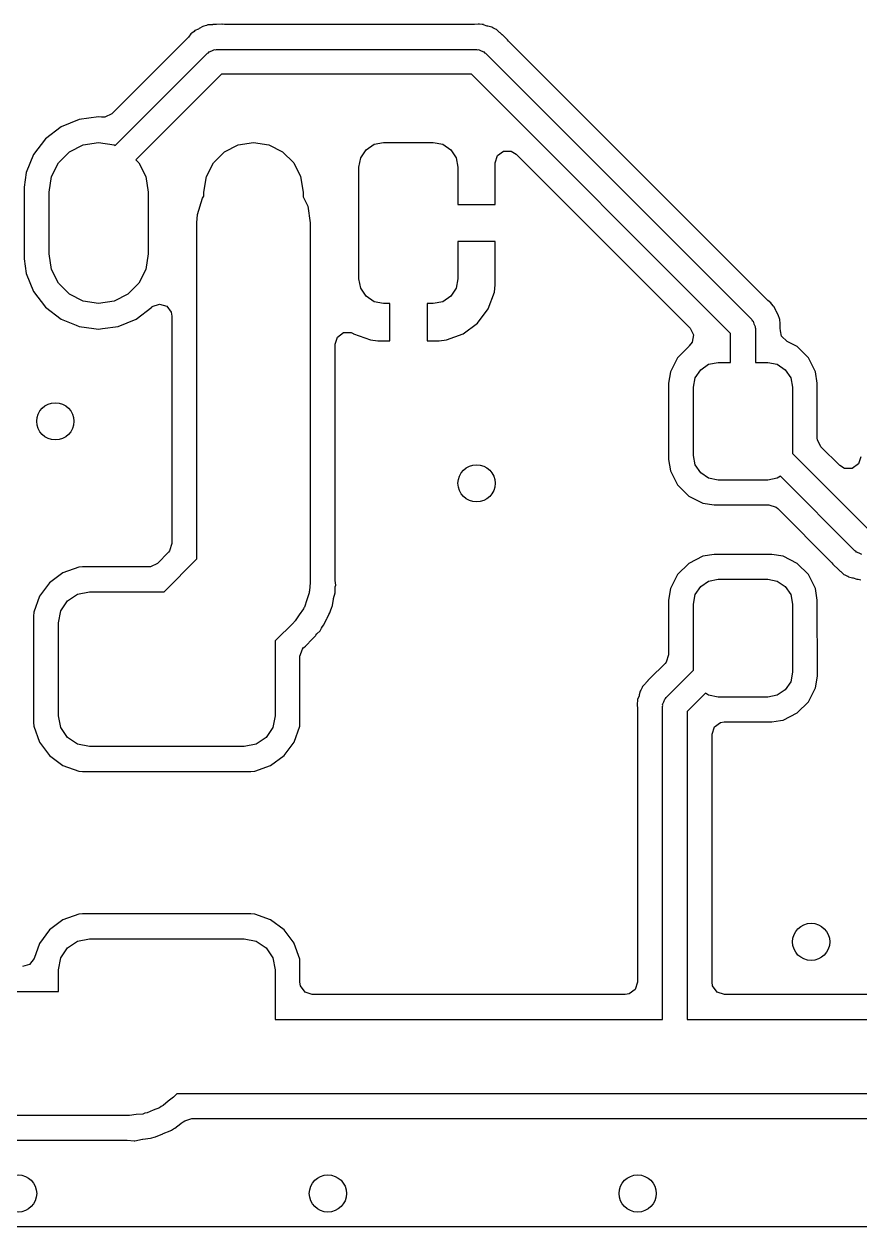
# Model space of a CAD drawing. Extents: x 100.3 to 197.2, y -144.7 to -85.3.
# Drawn here: x 148.55 to 155.29, y -144.7 to -135 of the extents above; entities that cross this region are included whole.
import ezdxf

# ---------------------------------------------------------------- set-up
doc = ezdxf.new("R2010")
doc.units = 0
doc.layers.add('BLACK', color=7, linetype='CONTINUOUS')

msp = doc.modelspace()

# ---------------------------------------------------------------- linework, layer by layer
at = {"layer": 'BLACK', "linetype": 'CONTINUOUS'}
for p, q in [((152.214, -134.995), (152.183, -134.999)), ((152.224, -134.997), (152.214, -134.995)), ((152.214, -134.995), (152.214, -134.995)), ((149.894, -135.074), (149.875, -135.1)), ((149.902, -135.069), (149.894, -135.074)), ((149.92, -135.055), (149.902, -135.069)), ((149.927, -135.048), (149.92, -135.055)), ((149.956, -135.035), (149.927, -135.048)), ((149.927, -135.048), (149.927, -135.048)), ((149.962, -135.032), (149.956, -135.035)), ((149.99, -135.015), (149.962, -135.032)), ((149.999, -135.013), (149.99, -135.015)), ((149.99, -135.015), (149.99, -135.015)), ((150.021, -135.006), (149.999, -135.013)), ((150.03, -135.002), (150.021, -135.006)), ((150.062, -135.001), (150.03, -135.002)), ((150.03, -135.002), (150.03, -135.002)), ((150.069, -135), (150.062, -135.001)), ((150.072, -134.999), (150.069, -135)), ((150.092, -134.999), (150.072, -134.999)), ((150.094, -134.999), (150.092, -134.999)), ((150.102, -134.999), (150.094, -134.999)), ((150.142, -134.997), (150.102, -134.999)), ((150.151, -134.998), (150.142, -134.997)), ((150.165, -134.999), (150.151, -134.997)), ((150.151, -134.997), (150.151, -134.998)), ((152.176, -134.999), (150.165, -134.999)), ((152.183, -134.999), (152.176, -134.999)), ((152.246, -134.999), (152.224, -134.997)), ((152.256, -134.999), (152.246, -134.999)), ((152.256, -135), (152.256, -134.999)), ((152.256, -134.999), (152.256, -134.999)), ((152.256, -134.999), (152.256, -134.999)), ((152.286, -135.011), (152.256, -135)), ((152.292, -135.013), (152.286, -135.011)), ((152.323, -135.02), (152.292, -135.013)), ((152.332, -135.026), (152.323, -135.02)), ((152.323, -135.02), (152.323, -135.02)), ((152.352, -135.037), (152.332, -135.026)), ((152.361, -135.04), (152.352, -135.037)), ((152.384, -135.062), (152.361, -135.04)), ((152.39, -135.066), (152.384, -135.062)), ((152.393, -135.068), (152.39, -135.066)), ((152.407, -135.082), (152.393, -135.068)), ((152.408, -135.083), (152.407, -135.082)), ((152.444, -135.116), (152.408, -135.083)), ((149.87, -135.105), (149.256, -135.719)), ((149.875, -135.1), (149.87, -135.105)), ((152.449, -135.123), (152.444, -135.116)), ((152.45, -135.122), (152.449, -135.123)), ((152.459, -135.134), (152.45, -135.122)), ((154.545, -137.22), (152.459, -135.134)), ((149.284, -135.975), (150.029, -135.229)), ((150.029, -135.229), (150.036, -135.226)), ((150.036, -135.226), (150.041, -135.219)), ((150.041, -135.219), (150.063, -135.212)), ((150.063, -135.212), (150.084, -135.201)), ((150.084, -135.201), (150.092, -135.202)), ((150.092, -135.202), (150.1, -135.2)), ((150.1, -135.2), (152.2, -135.2)), ((152.2, -135.2), (152.208, -135.202)), ((152.208, -135.202), (152.216, -135.201)), ((152.216, -135.201), (152.237, -135.212)), ((152.237, -135.212), (152.259, -135.219)), ((152.259, -135.219), (152.264, -135.226)), ((152.264, -135.226), (152.271, -135.229)), ((152.271, -135.229), (154.421, -137.379)), ((150.141, -135.4), (149.45, -136.091)), ((152.159, -135.4), (150.141, -135.4)), ((154.25, -137.491), (152.159, -135.4)), ((148.993, -135.765), (148.847, -135.825)), ((149.15, -135.744), (148.993, -135.765)), ((148.993, -135.765), (148.993, -135.765)), ((149.173, -135.747), (149.15, -135.744)), ((149.15, -135.744), (149.15, -135.744)), ((149.201, -135.747), (149.173, -135.747)), ((149.256, -135.719), (149.201, -135.747)), ((148.847, -135.825), (148.722, -135.922)), ((148.847, -135.825), (148.847, -135.825)), ((148.722, -135.922), (148.625, -136.047)), ((148.722, -135.922), (148.722, -135.922)), ((149.026, -135.97), (149.15, -135.95)), ((149.15, -135.95), (149.274, -135.97)), ((150.276, -135.97), (150.4, -135.95)), ((150.4, -135.95), (150.524, -135.97)), ((151.309, -136.009), (151.373, -135.965)), ((151.373, -135.965), (151.45, -135.95)), ((151.45, -135.95), (151.85, -135.95)), ((151.85, -135.95), (151.927, -135.965)), ((151.927, -135.965), (151.991, -136.009)), ((148.625, -136.047), (148.565, -136.193)), ((148.625, -136.047), (148.625, -136.047)), ((148.826, -136.115), (148.915, -136.026)), ((148.915, -136.026), (149.026, -135.97)), ((149.274, -135.97), (149.284, -135.975)), ((150.076, -136.115), (150.165, -136.026)), ((150.165, -136.026), (150.276, -135.97)), ((150.524, -135.97), (150.635, -136.026)), ((150.635, -136.026), (150.724, -136.115)), ((151.265, -136.073), (151.309, -136.009)), ((151.991, -136.009), (152.035, -136.073)), ((152.35, -136.114), (152.369, -136.056)), ((152.369, -136.056), (152.418, -136.02)), ((152.418, -136.02), (152.48, -136.02)), ((152.48, -136.02), (152.519, -136.044)), ((152.519, -136.044), (153.923, -137.448)), ((148.77, -136.226), (148.826, -136.115)), ((149.45, -136.091), (149.474, -136.115)), ((149.474, -136.115), (149.53, -136.226)), ((150.02, -136.226), (150.076, -136.115)), ((150.724, -136.115), (150.78, -136.226)), ((151.25, -136.15), (151.265, -136.073)), ((151.25, -137.05), (151.25, -136.15)), ((152.035, -136.073), (152.05, -136.15)), ((152.05, -136.15), (152.05, -136.45)), ((152.35, -136.45), (152.35, -136.114)), ((148.565, -136.193), (148.549, -136.311)), ((148.565, -136.193), (148.565, -136.193)), ((148.75, -136.35), (148.77, -136.226)), ((149.53, -136.226), (149.55, -136.35)), ((150, -136.35), (150.02, -136.226)), ((150.78, -136.226), (150.8, -136.35)), ((148.549, -136.311), (148.549, -136.889)), ((148.75, -136.85), (148.75, -136.35)), ((149.55, -136.35), (149.55, -136.85)), ((150, -136.384), (150, -136.35)), ((150.8, -136.35), (150.8, -136.388)), ((149.948, -136.532), (149.988, -136.401)), ((149.988, -136.401), (150, -136.384)), ((150.8, -136.388), (150.837, -136.465)), ((152.05, -136.45), (152.35, -136.45)), ((152.35, -136.45), (152.35, -136.45)), ((149.942, -136.6), (149.948, -136.532)), ((150.837, -136.465), (150.857, -136.6)), ((149.942, -139.31), (149.942, -136.6)), ((150.857, -136.6), (150.857, -139.5)), ((152.35, -136.75), (152.05, -136.75)), ((152.05, -136.75), (152.05, -137.05)), ((152.35, -137.098), (152.35, -136.75)), ((152.35, -136.75), (152.35, -136.75)), ((148.549, -136.889), (148.565, -137.007)), ((148.77, -136.974), (148.75, -136.85)), ((149.55, -136.85), (149.53, -136.974)), ((148.565, -137.007), (148.565, -137.007)), ((148.565, -137.007), (148.625, -137.153)), ((148.826, -137.085), (148.77, -136.974)), ((149.53, -136.974), (149.474, -137.085)), ((148.915, -137.174), (148.826, -137.085)), ((149.474, -137.085), (149.385, -137.174)), ((151.265, -137.127), (151.25, -137.05)), ((151.309, -137.191), (151.265, -137.127)), ((152.035, -137.127), (151.991, -137.191)), ((152.05, -137.05), (152.035, -137.127)), ((152.344, -137.157), (152.35, -137.098)), ((148.625, -137.153), (148.625, -137.153)), ((148.625, -137.153), (148.722, -137.278)), ((149.026, -137.23), (148.915, -137.174)), ((149.385, -137.174), (149.274, -137.23)), ((151.373, -137.235), (151.309, -137.191)), ((151.991, -137.191), (151.927, -137.235)), ((152.293, -137.292), (152.344, -137.157)), ((152.344, -137.157), (152.344, -137.157)), ((154.55, -137.225), (154.545, -137.22)), ((154.576, -137.244), (154.55, -137.225)), ((148.722, -137.278), (148.722, -137.278)), ((148.722, -137.278), (148.847, -137.375)), ((149.15, -137.25), (149.026, -137.23)), ((149.274, -137.23), (149.15, -137.25)), ((149.453, -137.375), (149.578, -137.278)), ((149.578, -137.278), (149.583, -137.275)), ((149.578, -137.278), (149.578, -137.278)), ((149.583, -137.275), (149.64, -137.254)), ((149.64, -137.254), (149.699, -137.272)), ((149.699, -137.272), (149.736, -137.32)), ((149.736, -137.32), (149.742, -137.353)), ((151.45, -137.25), (151.373, -137.235)), ((151.5, -137.25), (151.45, -137.25)), ((151.5, -137.55), (151.5, -137.25)), ((151.85, -137.25), (151.8, -137.25)), ((151.8, -137.25), (151.8, -137.55)), ((151.927, -137.235), (151.85, -137.25)), ((152.207, -137.407), (152.293, -137.292)), ((152.293, -137.292), (152.293, -137.292)), ((154.581, -137.252), (154.576, -137.244)), ((154.595, -137.27), (154.581, -137.252)), ((154.602, -137.277), (154.595, -137.27)), ((154.615, -137.306), (154.602, -137.277)), ((154.602, -137.277), (154.602, -137.277)), ((154.618, -137.312), (154.615, -137.306)), ((154.635, -137.34), (154.618, -137.312)), ((148.847, -137.375), (148.847, -137.375)), ((148.847, -137.375), (148.847, -137.375)), ((148.847, -137.375), (148.969, -137.425)), ((149.307, -137.435), (149.453, -137.375)), ((149.742, -137.353), (149.742, -139.186)), ((152.092, -137.493), (152.207, -137.407)), ((152.207, -137.407), (152.207, -137.407)), ((154.421, -137.379), (154.424, -137.386)), ((154.424, -137.386), (154.431, -137.391)), ((154.431, -137.391), (154.438, -137.413)), ((154.438, -137.413), (154.449, -137.434)), ((154.637, -137.349), (154.635, -137.34)), ((154.644, -137.371), (154.637, -137.349)), ((154.637, -137.349), (154.637, -137.349)), ((154.648, -137.38), (154.644, -137.371)), ((154.649, -137.412), (154.648, -137.38)), ((154.65, -137.419), (154.649, -137.412)), ((154.65, -137.422), (154.65, -137.419)), ((154.65, -137.442), (154.65, -137.422)), ((154.65, -137.422), (154.65, -137.422)), ((148.969, -137.425), (148.993, -137.435)), ((148.993, -137.435), (149.111, -137.451)), ((149.111, -137.451), (149.15, -137.456)), ((149.15, -137.456), (149.181, -137.452)), ((149.15, -137.456), (149.15, -137.456)), ((149.15, -137.456), (149.15, -137.456)), ((149.181, -137.452), (149.307, -137.435)), ((151.077, -137.52), (151.126, -137.484)), ((151.126, -137.484), (151.188, -137.484)), ((151.188, -137.484), (151.204, -137.491)), ((151.204, -137.491), (151.208, -137.493)), ((151.208, -137.493), (151.343, -137.544)), ((151.957, -137.544), (152.092, -137.493)), ((152.092, -137.493), (152.092, -137.493)), ((153.923, -137.448), (153.95, -137.502)), ((153.95, -137.502), (153.941, -137.562)), ((154.25, -137.725), (154.25, -137.491)), ((154.449, -137.434), (154.448, -137.442)), ((154.448, -137.442), (154.45, -137.45)), ((154.45, -137.45), (154.45, -137.725)), ((154.651, -137.444), (154.65, -137.442)), ((154.651, -137.448), (154.651, -137.444)), ((154.652, -137.471), (154.651, -137.448)), ((154.662, -137.512), (154.652, -137.471)), ((154.706, -137.555), (154.662, -137.512)), ((151.058, -137.578), (151.077, -137.52)), ((151.058, -139.467), (151.058, -137.578)), ((151.343, -137.544), (151.343, -137.544)), ((151.343, -137.544), (151.402, -137.55)), ((151.402, -137.55), (151.5, -137.55)), ((151.5, -137.55), (151.5, -137.55)), ((151.8, -137.55), (151.8, -137.55)), ((151.8, -137.55), (151.898, -137.55)), ((151.898, -137.55), (151.957, -137.544)), ((151.957, -137.544), (151.957, -137.544)), ((153.912, -137.597), (153.869, -137.64)), ((153.917, -137.591), (153.912, -137.597)), ((153.912, -137.597), (153.912, -137.597)), ((153.941, -137.562), (153.917, -137.591)), ((153.917, -137.591), (153.917, -137.591)), ((154.724, -137.564), (154.706, -137.555)), ((154.788, -137.597), (154.724, -137.564)), ((154.878, -137.687), (154.788, -137.597)), ((153.822, -137.687), (153.764, -137.8)), ((153.869, -137.64), (153.822, -137.687)), ((154.936, -137.8), (154.878, -137.687)), ((153.764, -137.8), (153.749, -137.893)), ((153.965, -137.848), (154.009, -137.784)), ((154.009, -137.784), (154.073, -137.74)), ((154.073, -137.74), (154.15, -137.725)), ((154.15, -137.725), (154.25, -137.725)), ((154.45, -137.725), (154.55, -137.725)), ((154.55, -137.725), (154.627, -137.74)), ((154.627, -137.74), (154.691, -137.784)), ((154.691, -137.784), (154.735, -137.848)), ((154.95, -137.893), (154.936, -137.8)), ((154.936, -137.8), (154.936, -137.8)), ((154.936, -137.8), (154.936, -137.8)), ((153.749, -137.893), (153.749, -138.507)), ((153.95, -137.925), (153.965, -137.848)), ((154.735, -137.848), (154.75, -137.925)), ((154.95, -138.05), (154.95, -137.893)), ((154.95, -137.893), (154.95, -137.893)), ((153.95, -138.475), (153.95, -137.925)), ((154.75, -137.925), (154.75, -138.459)), ((154.95, -138.335), (154.95, -138.05)), ((154.952, -138.35), (154.95, -138.335)), ((154.979, -138.405), (154.952, -138.35)), ((153.965, -138.552), (153.95, -138.475)), ((154.75, -138.459), (155.366, -139.075)), ((155.131, -138.556), (154.979, -138.405)), ((155.3, -138.486), (155.281, -138.544)), ((153.749, -138.507), (153.75, -138.507)), ((153.75, -138.507), (153.764, -138.6)), ((154.009, -138.616), (153.965, -138.552)), ((155.17, -138.58), (155.131, -138.556)), ((155.232, -138.58), (155.17, -138.58)), ((155.281, -138.544), (155.232, -138.58)), ((153.764, -138.6), (153.764, -138.6)), ((153.764, -138.6), (153.822, -138.713)), ((154.073, -138.66), (154.009, -138.616)), ((154.15, -138.675), (154.073, -138.66)), ((154.55, -138.675), (154.15, -138.675)), ((154.627, -138.66), (154.55, -138.675)), ((154.652, -138.643), (154.627, -138.66)), ((155.254, -139.246), (154.652, -138.643)), ((153.822, -138.713), (153.912, -138.803)), ((153.912, -138.803), (154.025, -138.861)), ((154.025, -138.861), (154.118, -138.875)), ((154.118, -138.875), (154.56, -138.875)), ((154.56, -138.875), (154.618, -138.894)), ((154.618, -138.894), (154.63, -138.904)), ((154.63, -138.904), (155.066, -139.341)), ((149.713, -139.256), (149.624, -139.346)), ((149.723, -139.245), (149.713, -139.256)), ((149.742, -139.186), (149.723, -139.245)), ((155.261, -139.249), (155.254, -139.246)), ((155.266, -139.256), (155.261, -139.249)), ((155.288, -139.263), (155.266, -139.256)), ((155.309, -139.274), (155.288, -139.263)), ((149.624, -139.346), (149.569, -139.373)), ((149.678, -139.575), (149.942, -139.31)), ((153.912, -139.347), (153.822, -139.437)), ((154.025, -139.289), (153.912, -139.347)), ((154.118, -139.275), (154.025, -139.289)), ((154.025, -139.289), (154.025, -139.289)), ((154.582, -139.274), (154.118, -139.274)), ((154.118, -139.274), (154.118, -139.275)), ((154.675, -139.289), (154.582, -139.274)), ((154.788, -139.347), (154.675, -139.289)), ((154.675, -139.289), (154.675, -139.289)), ((154.878, -139.437), (154.788, -139.347)), ((155.066, -139.341), (155.075, -139.353)), ((155.075, -139.353), (155.076, -139.352)), ((155.076, -139.352), (155.081, -139.359)), ((155.081, -139.359), (155.117, -139.392)), ((148.862, -139.422), (148.753, -139.503)), ((148.99, -139.377), (148.862, -139.422)), ((149.021, -139.374), (148.99, -139.377)), ((148.99, -139.377), (148.99, -139.377)), ((149.554, -139.374), (149.021, -139.374)), ((149.569, -139.373), (149.554, -139.374)), ((153.822, -139.437), (153.764, -139.55)), ((154.936, -139.55), (154.878, -139.437)), ((155.117, -139.392), (155.118, -139.393)), ((155.118, -139.393), (155.128, -139.403)), ((155.128, -139.403), (155.132, -139.407)), ((155.132, -139.407), (155.135, -139.409)), ((155.135, -139.409), (155.141, -139.413)), ((155.141, -139.413), (155.164, -139.435)), ((155.164, -139.435), (155.164, -139.435)), ((155.164, -139.435), (155.164, -139.435)), ((155.164, -139.435), (155.173, -139.438)), ((155.173, -139.438), (155.193, -139.449)), ((155.193, -139.449), (155.195, -139.45)), ((155.195, -139.45), (155.201, -139.454)), ((155.201, -139.454), (155.202, -139.455)), ((155.202, -139.455), (155.233, -139.462)), ((148.753, -139.503), (148.672, -139.612)), ((148.753, -139.503), (148.753, -139.503)), ((150.857, -139.5), (150.852, -139.568)), ((151.058, -139.471), (151.058, -139.467)), ((151.059, -139.484), (151.058, -139.471)), ((151.058, -139.56), (151.059, -139.544)), ((151.063, -139.521), (151.059, -139.484)), ((151.059, -139.544), (151.06, -139.536)), ((151.06, -139.536), (151.063, -139.521)), ((153.764, -139.55), (153.749, -139.643)), ((153.965, -139.598), (154.009, -139.534)), ((154.009, -139.534), (154.073, -139.49)), ((154.073, -139.49), (154.15, -139.475)), ((154.15, -139.475), (154.55, -139.475)), ((154.55, -139.475), (154.627, -139.49)), ((154.627, -139.49), (154.691, -139.534)), ((154.691, -139.534), (154.735, -139.598)), ((154.95, -139.643), (154.936, -139.55)), ((154.936, -139.55), (154.936, -139.55)), ((154.936, -139.55), (154.936, -139.55)), ((155.233, -139.462), (155.239, -139.464)), ((155.239, -139.464), (155.269, -139.475)), ((155.269, -139.475), (155.279, -139.475)), ((155.279, -139.475), (155.301, -139.478)), ((148.672, -139.612), (148.627, -139.74)), ((148.844, -139.729), (148.898, -139.648)), ((148.898, -139.648), (148.979, -139.594)), ((148.979, -139.594), (149.075, -139.575)), ((149.075, -139.575), (149.678, -139.575)), ((150.83, -139.641), (150.812, -139.699)), ((150.85, -139.585), (150.83, -139.641)), ((150.852, -139.568), (150.85, -139.576)), ((150.85, -139.576), (150.85, -139.585)), ((151.037, -139.685), (151.045, -139.636)), ((151.045, -139.636), (151.046, -139.631)), ((151.046, -139.631), (151.058, -139.583)), ((151.058, -139.583), (151.058, -139.56)), ((153.749, -139.643), (153.749, -140.085)), ((153.95, -139.675), (153.965, -139.598)), ((154.735, -139.598), (154.75, -139.675)), ((154.951, -140.257), (154.95, -139.643)), ((154.95, -139.643), (154.95, -139.643)), ((154.95, -139.643), (154.95, -139.643)), ((148.627, -139.74), (148.624, -139.771)), ((148.627, -139.74), (148.627, -139.74)), ((148.825, -139.825), (148.844, -139.729)), ((150.804, -139.714), (150.769, -139.762)), ((150.807, -139.706), (150.804, -139.714)), ((150.812, -139.699), (150.807, -139.706)), ((151.008, -139.759), (151.017, -139.744)), ((151.017, -139.744), (151.023, -139.721)), ((151.023, -139.721), (151.028, -139.707)), ((151.028, -139.707), (151.037, -139.685)), ((153.95, -140.209), (153.95, -139.675)), ((154.75, -139.675), (154.75, -140.225)), ((148.624, -139.771), (148.624, -140.629)), ((148.825, -140.575), (148.825, -139.825)), ((150.724, -139.824), (150.575, -139.972)), ((150.729, -139.817), (150.724, -139.824)), ((150.735, -139.811), (150.729, -139.817)), ((150.769, -139.762), (150.735, -139.811)), ((150.956, -139.856), (150.968, -139.842)), ((150.968, -139.842), (150.971, -139.838)), ((150.971, -139.838), (150.991, -139.792)), ((150.991, -139.792), (150.993, -139.788)), ((150.993, -139.788), (151.008, -139.759)), ((150.873, -139.957), (150.895, -139.936)), ((150.895, -139.936), (150.899, -139.93)), ((150.899, -139.93), (150.903, -139.926)), ((150.903, -139.926), (150.912, -139.916)), ((150.912, -139.916), (150.937, -139.89)), ((150.937, -139.89), (150.948, -139.869)), ((150.948, -139.869), (150.956, -139.856)), ((150.575, -139.972), (150.575, -140.575)), ((150.775, -140.096), (150.794, -140.038)), ((150.794, -140.038), (150.804, -140.026)), ((150.804, -140.026), (150.806, -140.024)), ((150.806, -140.024), (150.82, -140.013)), ((150.82, -140.013), (150.823, -140.011)), ((150.823, -140.011), (150.872, -139.958)), ((150.823, -140.011), (150.823, -140.011)), ((150.872, -139.958), (150.873, -139.957)), ((150.775, -140.629), (150.775, -140.096)), ((153.749, -140.085), (153.731, -140.143)), ((153.686, -140.189), (153.634, -140.241)), ((153.721, -140.155), (153.686, -140.189)), ((153.731, -140.143), (153.721, -140.155)), ((153.729, -140.429), (153.95, -140.209)), ((154.75, -140.225), (154.735, -140.302)), ((153.562, -140.316), (153.54, -140.339)), ((153.566, -140.31), (153.562, -140.316)), ((153.568, -140.307), (153.566, -140.31)), ((153.582, -140.293), (153.568, -140.307)), ((153.568, -140.307), (153.568, -140.307)), ((153.583, -140.292), (153.582, -140.293)), ((153.616, -140.256), (153.583, -140.292)), ((153.623, -140.251), (153.616, -140.256)), ((153.634, -140.241), (153.622, -140.25)), ((153.622, -140.25), (153.623, -140.251)), ((154.735, -140.302), (154.691, -140.366)), ((154.936, -140.35), (154.951, -140.257)), ((153.511, -140.414), (153.499, -140.444)), ((153.513, -140.408), (153.511, -140.414)), ((153.52, -140.377), (153.513, -140.408)), ((153.526, -140.368), (153.52, -140.377)), ((153.52, -140.377), (153.52, -140.377)), ((153.537, -140.348), (153.526, -140.368)), ((153.54, -140.339), (153.537, -140.348)), ((153.54, -140.339), (153.54, -140.339)), ((153.726, -140.436), (153.729, -140.429)), ((154.048, -140.393), (153.9, -140.541)), ((154.073, -140.41), (154.048, -140.393)), ((154.15, -140.425), (154.073, -140.41)), ((154.55, -140.425), (154.15, -140.425)), ((154.627, -140.41), (154.55, -140.425)), ((154.691, -140.366), (154.627, -140.41)), ((154.878, -140.463), (154.936, -140.35)), ((153.497, -140.476), (153.495, -140.486)), ((153.495, -140.486), (153.495, -140.488)), ((153.495, -140.488), (153.499, -140.517)), ((153.499, -140.454), (153.497, -140.476)), ((153.499, -140.444), (153.499, -140.454)), ((153.499, -140.517), (153.499, -140.524)), ((153.499, -140.524), (153.499, -142.725)), ((153.7, -140.5), (153.702, -140.492)), ((153.7, -143.025), (153.7, -140.5)), ((153.701, -140.484), (153.712, -140.463)), ((153.702, -140.492), (153.701, -140.484)), ((153.712, -140.463), (153.719, -140.441)), ((153.719, -140.441), (153.726, -140.436)), ((154.788, -140.553), (154.878, -140.463)), ((148.844, -140.671), (148.825, -140.575)), ((150.575, -140.575), (150.556, -140.671)), ((153.9, -140.541), (153.9, -143.025)), ((154.169, -140.63), (154.199, -140.625)), ((154.199, -140.625), (154.582, -140.625)), ((154.582, -140.625), (154.654, -140.614)), ((154.582, -140.625), (154.582, -140.625)), ((154.582, -140.625), (154.582, -140.625)), ((154.654, -140.614), (154.675, -140.611)), ((154.675, -140.611), (154.788, -140.553)), ((154.675, -140.611), (154.675, -140.611)), ((154.675, -140.611), (154.675, -140.611)), ((148.624, -140.629), (148.627, -140.66)), ((148.627, -140.66), (148.627, -140.66)), ((148.627, -140.66), (148.672, -140.788)), ((148.898, -140.752), (148.844, -140.671)), ((150.556, -140.671), (150.502, -140.752)), ((150.728, -140.788), (150.773, -140.66)), ((150.773, -140.66), (150.775, -140.629)), ((150.775, -140.629), (150.775, -140.629)), ((154.1, -140.724), (154.119, -140.666)), ((154.119, -140.666), (154.169, -140.63)), ((148.672, -140.788), (148.753, -140.897)), ((148.979, -140.806), (148.898, -140.752)), ((149.075, -140.825), (148.979, -140.806)), ((150.421, -140.806), (150.325, -140.825)), ((150.502, -140.752), (150.421, -140.806)), ((150.647, -140.897), (150.728, -140.788)), ((154.1, -142.725), (154.1, -140.724)), ((148.753, -140.897), (148.753, -140.897)), ((148.753, -140.897), (148.753, -140.897)), ((148.753, -140.897), (148.753, -140.897)), ((148.753, -140.897), (148.753, -140.897)), ((148.753, -140.897), (148.862, -140.978)), ((150.325, -140.825), (149.075, -140.825)), ((150.538, -140.978), (150.647, -140.897)), ((148.862, -140.978), (148.862, -140.978)), ((148.862, -140.978), (148.862, -140.978)), ((148.862, -140.978), (148.99, -141.023)), ((150.41, -141.023), (150.538, -140.978)), ((148.99, -141.023), (149.021, -141.025)), ((149.021, -141.025), (149.021, -141.025)), ((149.021, -141.025), (149.021, -141.025)), ((149.021, -141.025), (150.379, -141.025)), ((150.379, -141.025), (150.41, -141.023)), ((150.379, -141.025), (150.379, -141.025)), ((148.99, -142.177), (148.862, -142.222)), ((149.021, -142.174), (148.99, -142.177)), ((148.99, -142.177), (148.99, -142.177)), ((150.379, -142.174), (149.021, -142.174)), ((149.021, -142.174), (149.021, -142.174)), ((150.41, -142.177), (150.379, -142.174)), ((150.379, -142.174), (150.379, -142.174)), ((150.538, -142.222), (150.41, -142.177)), ((150.41, -142.177), (150.41, -142.177)), ((148.862, -142.222), (148.753, -142.303)), ((150.647, -142.303), (150.538, -142.222)), ((148.753, -142.303), (148.672, -142.412)), ((148.753, -142.303), (148.753, -142.303)), ((150.727, -142.411), (150.647, -142.303)), ((150.647, -142.303), (150.647, -142.303)), ((150.647, -142.303), (150.647, -142.303)), ((150.647, -142.303), (150.647, -142.303)), ((150.647, -142.303), (150.647, -142.303)), ((148.672, -142.412), (148.63, -142.533)), ((148.844, -142.529), (148.898, -142.448)), ((148.898, -142.448), (148.979, -142.394)), ((148.979, -142.394), (149.075, -142.375)), ((149.075, -142.375), (150.325, -142.375)), ((150.325, -142.375), (150.421, -142.394)), ((150.421, -142.394), (150.502, -142.448)), ((150.502, -142.448), (150.556, -142.529)), ((150.728, -142.412), (150.727, -142.411)), ((150.773, -142.54), (150.728, -142.412)), ((148.63, -142.533), (148.593, -142.582)), ((148.825, -142.625), (148.844, -142.529)), ((150.556, -142.529), (150.575, -142.625)), ((150.774, -142.557), (150.773, -142.54)), ((150.775, -142.571), (150.774, -142.557)), ((148.593, -142.582), (148.536, -142.6)), ((148.825, -142.8), (148.825, -142.625)), ((150.575, -142.625), (150.575, -143.025)), ((150.775, -142.725), (150.775, -142.571)), ((150.775, -142.571), (150.775, -142.571)), ((150.78, -142.756), (150.775, -142.725)), ((150.816, -142.806), (150.78, -142.756)), ((153.499, -142.725), (153.481, -142.784)), ((154.105, -142.756), (154.1, -142.725)), ((154.141, -142.806), (154.105, -142.756)), ((146.35, -142.8), (148.825, -142.8)), ((150.874, -142.825), (150.816, -142.806)), ((153.4, -142.825), (150.874, -142.825)), ((153.431, -142.82), (153.4, -142.825)), ((153.481, -142.784), (153.431, -142.82)), ((154.2, -142.825), (154.141, -142.806)), ((159.252, -142.825), (154.2, -142.825)), ((150.575, -143.025), (153.7, -143.025)), ((153.9, -143.025), (159.376, -143.025)), ((149.782, -143.625), (149.754, -143.654)), ((153.8, -143.625), (149.782, -143.625)), ((159.5, -143.625), (153.8, -143.625)), ((149.654, -143.728), (149.64, -143.739)), ((149.67, -143.721), (149.654, -143.728)), ((149.711, -143.686), (149.67, -143.721)), ((149.754, -143.654), (149.711, -143.686)), ((149.4, -143.8), (145.65, -143.8)), ((149.453, -143.792), (149.4, -143.8)), ((149.506, -143.789), (149.453, -143.792)), ((149.523, -143.782), (149.506, -143.789)), ((149.541, -143.78), (149.523, -143.782)), ((149.59, -143.758), (149.541, -143.78)), ((149.64, -143.739), (149.59, -143.758)), ((149.846, -143.843), (149.903, -143.826)), ((149.903, -143.826), (153.764, -143.826)), ((153.764, -143.826), (159.436, -143.826)), ((149.67, -143.947), (149.728, -143.925)), ((149.728, -143.925), (149.738, -143.918)), ((149.738, -143.918), (149.754, -143.909)), ((149.754, -143.909), (149.765, -143.904)), ((149.765, -143.904), (149.814, -143.865)), ((149.814, -143.865), (149.817, -143.864)), ((149.817, -143.864), (149.833, -143.852)), ((149.833, -143.852), (149.846, -143.843)), ((145.608, -144), (149.377, -144)), ((149.377, -144), (149.38, -144.001)), ((149.38, -144.001), (149.438, -144.004)), ((149.438, -144.004), (149.443, -144.004)), ((149.443, -144.004), (149.504, -143.993)), ((149.443, -144.004), (149.443, -144.004)), ((149.443, -144.004), (149.443, -144.004)), ((149.504, -143.993), (149.507, -143.993)), ((149.507, -143.993), (149.569, -143.985)), ((149.569, -143.985), (149.58, -143.981)), ((149.58, -143.981), (149.598, -143.976)), ((149.598, -143.976), (149.61, -143.974)), ((149.61, -143.974), (149.667, -143.948)), ((149.667, -143.948), (149.67, -143.947)), ((183.282, -144.7), (106.048, -144.7))]:
    msp.add_line(p, q, dxfattribs=at)
at = {"layer": 'BLACK'}
for centre in [(148.8, -138.2), (152.2, -138.7), (154.9, -142.4), (148.5, -144.43), (151, -144.43), (153.5, -144.43)]:
    msp.add_circle(centre, 0.15, dxfattribs=at)

doc.saveas('drawing.dxf')
